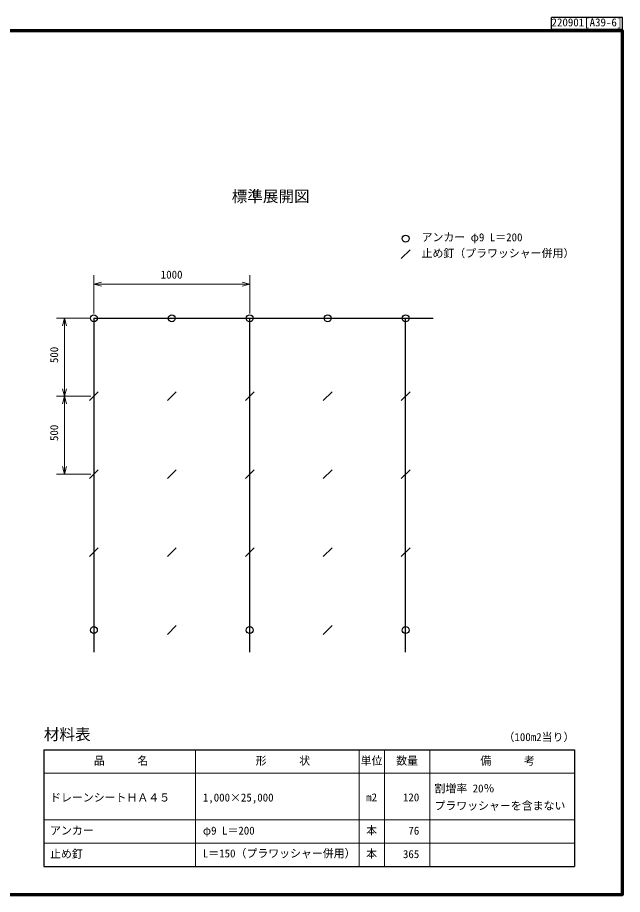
# Model space of a CAD drawing. Units: millimetres, scale not verified. Extents: x 200 to 8200, y 200 to 5825.
# Drawn here: x 4319 to 8200, y 200 to 5825 of the extents above; entities that cross this region are included whole.
import ezdxf
from ezdxf.enums import TextEntityAlignment as Align

# ---------------------------------------------------------------- set-up
doc = ezdxf.new("R2010")
doc.units = ezdxf.units.MM
doc.header["$LTSCALE"] = 20
for name, color, linetype, lineweight in [('C-DOC', 3, 'Continuous', 25), ('C-MTR-FRAM', 5, 'Continuous', 25), ('C-MTR-LINE', 5, 'Continuous', 13), ('C-STR', 7, 'Continuous', 25), ('C-STR-DIM', 1, 'Continuous', 13), ('C-STR-TXT', 7, 'Continuous', 25), ('C-TTL', 2, 'Continuous', 70)]:
    doc.layers.add(name, color=color, linetype=linetype, lineweight=lineweight)
for name, color, linetype in [('C-MTR', 5, 'Continuous'), ('C-MTR-TXT', 5, 'Continuous'), ('C-TTL-TXT', 7, 'Continuous')]:
    doc.layers.add(name, color=color, linetype=linetype)
doc.styles.add('ＭＳ ゴシック', font='')
doc.styles.get('ＭＳ ゴシック').set_extended_font_data('MS Gothic')

msp = doc.modelspace()

# ---------------------------------------------------------------- linework, layer by layer
at = {"layer": 'C-DOC'}
for p, q in [((8200, 5825), (7745, 5825)), ((7745, 5750), (7745, 5825)), ((8200, 5750), (8200, 5825)), ((7745, 5750), (8200, 5750))]:
    msp.add_line(p, q, dxfattribs=at)
at = {"layer": 'C-MTR-FRAM'}
for p, q in [((4487.61, 1128.49), (4487.61, 378.49)), ((4487.61, 1128.49), (7891.93, 1128.49)), ((7891.93, 1128.49), (7891.93, 378.49)), ((4487.61, 378.49), (7891.93, 378.49))]:
    msp.add_line(p, q, dxfattribs=at)
at = {"layer": 'C-MTR-LINE'}
for p, q in [((5460.15, 1128.49), (5460.15, 378.49)), ((6509.8, 1128.9), (6509.8, 378.49)), ((6673.1, 1128.49), (6673.1, 378.49)), ((6963.1, 1128.49), (6963.1, 378.49)), ((4487.61, 978.49), (7891.93, 978.49)), ((4487.61, 678.49), (7891.93, 678.49)), ((4487.61, 528.49), (7891.93, 528.49))]:
    msp.add_line(p, q, dxfattribs=at)
at = {"layer": 'C-STR'}
for p, q in [((4808.54, 3895.93), (5808.54, 3895.93)), ((4808.54, 3895.93), (4808.54, 1754.93)), ((5808.54, 3895.93), (6985.54, 3895.93)), ((5808.54, 1754.93), (5808.54, 3895.93)), ((6808.54, 1754.93), (6808.54, 3895.93)), ((4780.26, 3367.65), (4836.83, 3424.22)), ((5280.26, 3367.65), (5336.83, 3424.22)), ((5780.26, 3367.65), (5836.83, 3424.22)), ((6280.26, 3367.65), (6336.83, 3424.22)), ((6780.26, 3367.65), (6836.83, 3424.22)), ((4780.26, 2867.65), (4836.83, 2924.22)), ((5280.26, 2867.65), (5336.83, 2924.22)), ((5780.26, 2867.65), (5836.83, 2924.22)), ((6280.26, 2867.65), (6336.83, 2924.22)), ((6780.26, 2867.65), (6836.83, 2924.22)), ((4780.26, 2367.65), (4836.83, 2424.22)), ((5280.26, 2367.65), (5336.83, 2424.22)), ((5780.26, 2367.65), (5836.83, 2424.22)), ((6280.26, 2367.65), (6336.83, 2424.22)), ((6780.26, 2367.65), (6836.83, 2424.22)), ((5280.26, 1867.65), (5336.83, 1924.22)), ((6280.26, 1867.65), (6336.83, 1924.22))]:
    msp.add_line(p, q, dxfattribs=at)
for centre in [(4808.54, 3895.93), (5308.54, 3895.93), (5808.54, 3895.93), (6308.54, 3895.93), (6808.54, 3895.93), (4808.54, 1895.93), (5808.54, 1895.93), (6808.54, 1895.93)]:
    msp.add_circle(centre, 22, dxfattribs=at)
at = {"layer": 'C-STR-DIM'}
for p, q in [((4808.54, 3925.93), (4808.54, 4172.64)), ((5808.54, 3925.93), (5808.54, 4172.64)), ((4808.54, 4114.93), (4856.84, 4127.87)), ((4808.54, 4114.93), (4808.54, 4080.64)), ((4808.54, 4114.93), (4856.84, 4101.99)), ((4808.54, 4114.93), (5808.54, 4114.93)), ((5808.54, 4114.93), (5760.25, 4127.87)), ((5808.54, 4114.93), (5760.25, 4101.99)), ((5808.54, 4114.93), (5808.54, 4080.64)), ((4788.54, 3895.93), (4568.54, 3895.93)), ((4620.07, 3895.93), (4607.13, 3847.64)), ((4620.07, 3895.93), (4633.01, 3847.64)), ((4620.07, 2895.93), (4620.07, 3895.93)), ((4628.54, 3895.93), (4660.07, 3895.93)), ((4620.07, 3395.93), (4607.13, 3444.23)), ((4620.07, 3395.93), (4633.01, 3444.23)), ((4788.54, 3395.93), (4568.54, 3395.93)), ((4620.07, 3395.93), (4607.13, 3347.64)), ((4620.07, 3395.93), (4633.01, 3347.64)), ((4620.07, 2895.93), (4607.13, 2944.23)), ((4620.07, 2895.93), (4633.01, 2944.23)), ((4788.54, 2895.93), (4568.54, 2895.93))]:
    msp.add_line(p, q, dxfattribs=at)
at = {"layer": 'C-STR-TXT'}
msp.add_line((6780.26, 4278.56), (6836.83, 4335.13), dxfattribs=at)
msp.add_circle((6808.54, 4406.85), 22, dxfattribs=at)
at = {"layer": 'C-TTL'}
msp.add_lwpolyline([(200, 200), (8200, 200), (8200, 5740), (200, 5740)], close=True, dxfattribs=at)

# ---------------------------------------------------------------- texts
at = {"layer": 'C-DOC', "style": 'ＭＳ ゴシック'}
msp.add_text('220901[A39-6]', height=51.32, dxfattribs=at).set_placement((7745, 5753), align=Align.BOTTOM_LEFT)
at = {"layer": 'C-MTR', "style": 'ＭＳ ゴシック'}
msp.add_text('材料表', height=73.31, dxfattribs=at).set_placement((4487.61, 1168.49), align=Align.BOTTOM_LEFT)
at = {"layer": 'C-MTR-TXT', "style": 'ＭＳ ゴシック'}
for s, p in [('（100m2当り）', (7436.93, 1168.49)), ('アンカー', (4527.61, 568.9)), ('φ9 L＝200', (5507.63, 568.49)), ('止め釘', (4527.61, 418.9)), ('L＝150（プラワッシャー併用）', (5507.63, 422.24))]:
    msp.add_text(s, height=51.32, dxfattribs=at).set_placement(p, align=Align.BOTTOM_LEFT)
for s, p in [('\u3000品\u3000\u3000\u3000名\u3000', (4738.06, 1057.81)), ('形\u3000\u3000\u3000状\u3000', (5846.38, 1057.81)), ('数量', (6748.06, 1057.81)), ('割増率 20％', (6993.96, 880.1)), ('ドレーンシートＨＡ４５', (4527.61, 821.71)), ('1,000×25,000', (5507.63, 821.71)), ('プラワッシャ－を含まない', (6993.96, 769.09))]:
    msp.add_text(s, height=51.32, dxfattribs=at).set_placement(p, align=Align.MIDDLE_LEFT)
for s, p in [('単位', (6590.37, 1057.81)), ('\u3000備\u3000\u3000\u3000考\u3000', (7463.16, 1057.81)), ('m2', (6590.37, 823.02))]:
    msp.add_text(s, height=51.32, dxfattribs=at).set_placement(p, align=Align.MIDDLE_CENTER)
msp.add_text('120', height=51.32, dxfattribs=at).set_placement((6896.16, 823.02), align=Align.MIDDLE_RIGHT)
for p in [(6590.37, 568.95), (6590.37, 419.41)]:
    msp.add_text('本', height=51.32, dxfattribs=at).set_placement(p, align=Align.BOTTOM_CENTER)
for s, p in [('76', (6896.16, 568.49)), ('365', (6896.16, 417.68))]:
    msp.add_text(s, height=51.32, dxfattribs=at).set_placement(p, align=Align.BOTTOM_RIGHT)
at = {"layer": 'C-STR-DIM', "color": 7, "style": 'ＭＳ ゴシック'}
msp.add_text('1000', height=51.32, dxfattribs=at).set_placement((5237.59, 4134.93), align=Align.BOTTOM_LEFT)
for p in [(4594.59, 3608.32), (4594.59, 3108.32)]:
    msp.add_text('500', height=51.32, rotation=90, dxfattribs=at).set_placement(p, align=Align.BOTTOM_LEFT)
at = {"layer": 'C-STR-TXT', "style": 'ＭＳ ゴシック'}
for s, p in [('アンカー φ9 L＝200', (6911.04, 4374.35)), ('止め釘（プラワッシャー併用）', (6911.04, 4271.85))]:
    msp.add_text(s, height=51.32, dxfattribs=at).set_placement(p, align=Align.BOTTOM_LEFT)
at = {"layer": 'C-TTL-TXT', "style": 'ＭＳ ゴシック'}
msp.add_text('標準展開図', height=73.31, dxfattribs=at).set_placement((5692.81, 4620.1), align=Align.BOTTOM_LEFT)

doc.saveas('drawing.dxf')
